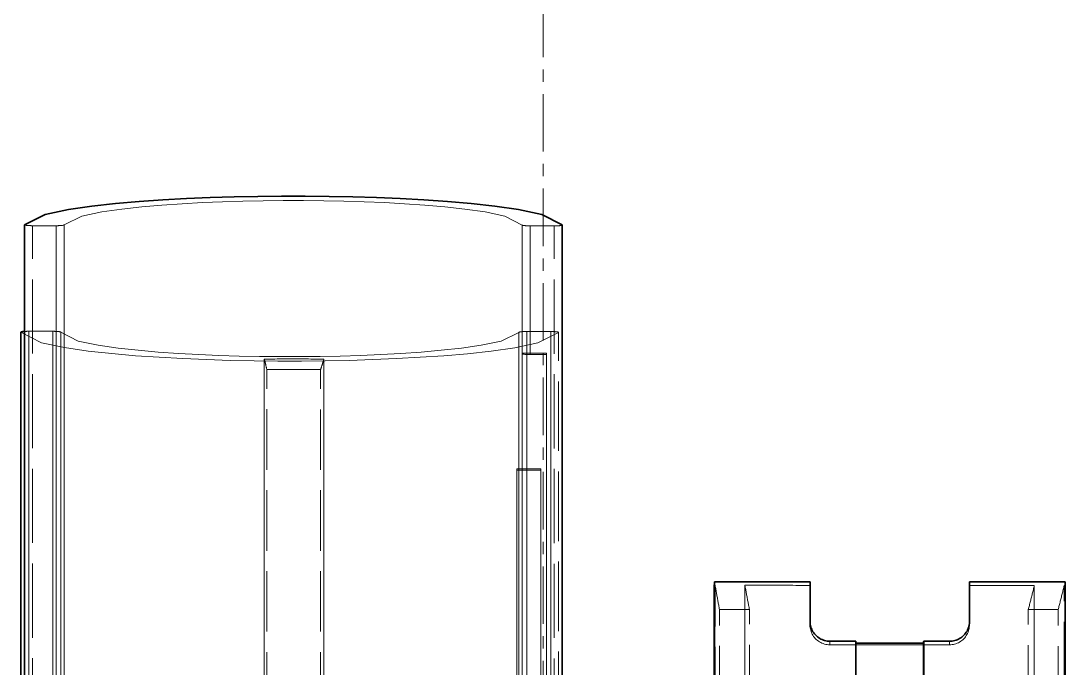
# Model space of a CAD drawing. Header units: millimetres. Extents: x 10 to 410, y 10 to 287.
# Drawn here: x 103.14 to 115.86, y 200.66 to 208.54 of the extents above; entities that cross this region are included whole.
import ezdxf

# ---------------------------------------------------------------- set-up
doc = ezdxf.new("R2010")
doc.units = ezdxf.units.MM
doc.linetypes.add('CENTER', pattern=[1.15, 0.7, -0.15, 0.15, -0.15])
doc.linetypes.add('DASHED', pattern=[0.75, 0.5, -0.25])
for name, color, linetype, lineweight in [('CENTER', 4, 'CENTER', 13), ('HIDDEN', 8, 'DASHED', 18), ('VISIBLE', 7, 'CONTINUOUS', 35)]:
    doc.layers.add(name, color=color, linetype=linetype, lineweight=lineweight)

msp = doc.modelspace()

# ---------------------------------------------------------------- linework, layer by layer
at = {"layer": 'CENTER'}
msp.add_line((109.5, 169), (109.5, 273), dxfattribs=at)
at = {"layer": 'HIDDEN'}
for points in [[(103.673, 206.059), (103.887, 206.166), (104.128, 206.216), (104.372, 206.251), (104.617, 206.278), (104.862, 206.299), (105.108, 206.316), (105.354, 206.33), (105.6, 206.34), (105.846, 206.347), (106.092, 206.352), (106.338, 206.355), (106.584, 206.355), (106.831, 206.352), (107.077, 206.347), (107.323, 206.34), (107.569, 206.33), (107.815, 206.316), (108.06, 206.299), (108.306, 206.278), (108.55, 206.251), (108.794, 206.216), (109.035, 206.165), (109.248, 206.056)], [(103.187, 206.059), (103.191, 206.056), (103.195, 206.055), (103.199, 206.054), (103.203, 206.053), (103.207, 206.053), (103.212, 206.052), (103.216, 206.051), (103.22, 206.051), (103.224, 206.051), (103.229, 206.05), (103.233, 206.05), (103.237, 206.05), (103.241, 206.049), (103.246, 206.049), (103.25, 206.049), (103.254, 206.049), (103.258, 206.049), (103.263, 206.049), (103.267, 206.049), (103.271, 206.048), (103.275, 206.048), (103.28, 206.048), (103.284, 206.048)], [(103.575, 206.048), (103.58, 206.048), (103.584, 206.048), (103.588, 206.048), (103.592, 206.048), (103.597, 206.048), (103.601, 206.049), (103.605, 206.049), (103.61, 206.049), (103.614, 206.049), (103.618, 206.049), (103.622, 206.05), (103.627, 206.05), (103.631, 206.05), (103.635, 206.05), (103.64, 206.051), (103.644, 206.051), (103.648, 206.052), (103.652, 206.052), (103.657, 206.053), (103.661, 206.054), (103.665, 206.055), (103.669, 206.056), (103.673, 206.059)], [(103.673, 200.177), (103.673, 200.433), (103.673, 200.689), (103.673, 200.944), (103.673, 201.2), (103.673, 201.456), (103.673, 201.711), (103.673, 201.967), (103.673, 202.223), (103.673, 202.479), (103.673, 202.734), (103.673, 202.99), (103.673, 203.246), (103.673, 203.501), (103.673, 203.757), (103.673, 204.013), (103.673, 204.269), (103.673, 204.524), (103.673, 204.78), (103.673, 205.036), (103.673, 205.291), (103.673, 205.547), (103.673, 205.803), (103.673, 206.059)], [(109.345, 206.046), (109.341, 206.046), (109.336, 206.046), (109.332, 206.046), (109.328, 206.046), (109.324, 206.046), (109.319, 206.046), (109.315, 206.046), (109.311, 206.047), (109.307, 206.047), (109.302, 206.047), (109.298, 206.047), (109.294, 206.048), (109.289, 206.048), (109.285, 206.048), (109.281, 206.049), (109.277, 206.049), (109.272, 206.05), (109.268, 206.05), (109.264, 206.051), (109.26, 206.052), (109.256, 206.052), (109.252, 206.054), (109.248, 206.056)], [(109.248, 204.489), (109.248, 204.557), (109.248, 204.626), (109.248, 204.694), (109.248, 204.762), (109.248, 204.83), (109.248, 204.898), (109.248, 204.966), (109.248, 205.034), (109.248, 205.102), (109.248, 205.171), (109.248, 205.239), (109.248, 205.307), (109.248, 205.375), (109.248, 205.443), (109.248, 205.511), (109.248, 205.579), (109.248, 205.647), (109.248, 205.716), (109.248, 205.784), (109.248, 205.852), (109.248, 205.92), (109.248, 205.988), (109.248, 206.056)], [(109.733, 206.056), (109.73, 206.054), (109.726, 206.052), (109.722, 206.051), (109.718, 206.051), (109.713, 206.05), (109.709, 206.049), (109.705, 206.049), (109.701, 206.048), (109.696, 206.048), (109.692, 206.048), (109.688, 206.047), (109.683, 206.047), (109.679, 206.047), (109.675, 206.047), (109.671, 206.046), (109.666, 206.046), (109.662, 206.046), (109.658, 206.046), (109.653, 206.046), (109.649, 206.046), (109.645, 206.046), (109.64, 206.046), (109.636, 206.046)], [(103.284, 206.048), (103.297, 206.048), (103.309, 206.048), (103.322, 206.048), (103.335, 206.048), (103.347, 206.048), (103.36, 206.048), (103.373, 206.048), (103.385, 206.048), (103.398, 206.048), (103.411, 206.048), (103.423, 206.048), (103.436, 206.048), (103.449, 206.048), (103.461, 206.048), (103.474, 206.048), (103.487, 206.048), (103.499, 206.048), (103.512, 206.048), (103.525, 206.048), (103.537, 206.048), (103.55, 206.048), (103.563, 206.048), (103.575, 206.048)], [(103.284, 179.53), (103.284, 180.683), (103.284, 181.836), (103.284, 182.989), (103.284, 184.142), (103.284, 185.295), (103.284, 186.448), (103.284, 187.601), (103.284, 188.754), (103.284, 189.907), (103.284, 191.06), (103.284, 192.213), (103.284, 193.365), (103.284, 194.518), (103.284, 195.671), (103.284, 196.824), (103.284, 197.977), (103.284, 199.13), (103.284, 200.283), (103.284, 201.436), (103.284, 202.589), (103.284, 203.742), (103.284, 204.895), (103.284, 206.048)], [(103.575, 200.229), (103.575, 200.482), (103.575, 200.735), (103.575, 200.988), (103.575, 201.241), (103.575, 201.494), (103.575, 201.747), (103.575, 202), (103.575, 202.253), (103.575, 202.506), (103.575, 202.759), (103.575, 203.012), (103.575, 203.265), (103.575, 203.518), (103.575, 203.771), (103.575, 204.024), (103.575, 204.277), (103.575, 204.53), (103.575, 204.783), (103.575, 205.036), (103.575, 205.289), (103.575, 205.542), (103.575, 205.795), (103.575, 206.048)], [(109.345, 206.046), (109.358, 206.046), (109.37, 206.046), (109.383, 206.046), (109.396, 206.046), (109.408, 206.046), (109.421, 206.046), (109.434, 206.046), (109.446, 206.046), (109.459, 206.046), (109.472, 206.046), (109.484, 206.046), (109.497, 206.046), (109.51, 206.046), (109.522, 206.046), (109.535, 206.046), (109.547, 206.046), (109.56, 206.046), (109.573, 206.046), (109.585, 206.046), (109.598, 206.046), (109.611, 206.046), (109.623, 206.046), (109.636, 206.046)], [(109.345, 204.479), (109.345, 204.547), (109.345, 204.615), (109.345, 204.683), (109.345, 204.751), (109.345, 204.82), (109.345, 204.888), (109.345, 204.956), (109.345, 205.024), (109.345, 205.092), (109.345, 205.16), (109.345, 205.228), (109.345, 205.296), (109.345, 205.365), (109.345, 205.433), (109.345, 205.501), (109.345, 205.569), (109.345, 205.637), (109.345, 205.705), (109.345, 205.773), (109.345, 205.841), (109.345, 205.91), (109.345, 205.978), (109.345, 206.046)], [(109.636, 179.527), (109.636, 180.68), (109.636, 181.833), (109.636, 182.986), (109.636, 184.139), (109.636, 185.292), (109.636, 186.445), (109.636, 187.598), (109.636, 188.751), (109.636, 189.904), (109.636, 191.057), (109.636, 192.21), (109.636, 193.363), (109.636, 194.516), (109.636, 195.669), (109.636, 196.822), (109.636, 197.975), (109.636, 199.128), (109.636, 200.281), (109.636, 201.434), (109.636, 202.587), (109.636, 203.74), (109.636, 204.893), (109.636, 206.046)], [(109.69, 204.749), (109.439, 204.622), (109.156, 204.563), (108.87, 204.522), (108.582, 204.49), (108.294, 204.465), (108.006, 204.446), (107.717, 204.43), (107.428, 204.418), (107.139, 204.409), (106.85, 204.403), (106.561, 204.4), (106.272, 204.401), (105.983, 204.403), (105.693, 204.409), (105.404, 204.418), (105.116, 204.43), (104.827, 204.446), (104.538, 204.466), (104.25, 204.491), (103.963, 204.522), (103.677, 204.564), (103.394, 204.623), (103.144, 204.752)], [(103.187, 204.761), (103.19, 204.761), (103.192, 204.761), (103.194, 204.762), (103.197, 204.762), (103.199, 204.762), (103.201, 204.762), (103.204, 204.762), (103.206, 204.762), (103.209, 204.762), (103.211, 204.762), (103.213, 204.762), (103.216, 204.763), (103.218, 204.763), (103.22, 204.763), (103.223, 204.763), (103.225, 204.763), (103.227, 204.763), (103.23, 204.763), (103.232, 204.763), (103.235, 204.763), (103.237, 204.763), (103.239, 204.763), (103.242, 204.763)], [(103.242, 204.763), (103.254, 204.763), (103.267, 204.763), (103.28, 204.763), (103.292, 204.763), (103.305, 204.763), (103.318, 204.763), (103.33, 204.763), (103.343, 204.763), (103.356, 204.763), (103.368, 204.763), (103.381, 204.763), (103.394, 204.763), (103.406, 204.763), (103.419, 204.763), (103.432, 204.763), (103.444, 204.763), (103.457, 204.763), (103.47, 204.763), (103.482, 204.763), (103.495, 204.763), (103.508, 204.763), (103.52, 204.763), (103.533, 204.763)], [(103.242, 198.894), (103.242, 199.15), (103.242, 199.405), (103.242, 199.66), (103.242, 199.915), (103.242, 200.17), (103.242, 200.425), (103.242, 200.68), (103.242, 200.936), (103.242, 201.191), (103.242, 201.446), (103.242, 201.701), (103.242, 201.956), (103.242, 202.211), (103.242, 202.467), (103.242, 202.722), (103.242, 202.977), (103.242, 203.232), (103.242, 203.487), (103.242, 203.742), (103.242, 203.997), (103.242, 204.253), (103.242, 204.508), (103.242, 204.763)], [(103.533, 204.763), (103.537, 204.763), (103.541, 204.763), (103.546, 204.763), (103.55, 204.763), (103.554, 204.763), (103.558, 204.762), (103.563, 204.762), (103.567, 204.762), (103.571, 204.762), (103.576, 204.762), (103.58, 204.761), (103.584, 204.761), (103.588, 204.761), (103.593, 204.761), (103.597, 204.76), (103.601, 204.76), (103.605, 204.759), (103.61, 204.759), (103.614, 204.758), (103.618, 204.757), (103.622, 204.756), (103.626, 204.755), (103.629, 204.752)], [(103.533, 200.237), (103.533, 200.433), (103.533, 200.63), (103.533, 200.827), (103.533, 201.024), (103.533, 201.221), (103.533, 201.417), (103.533, 201.614), (103.533, 201.811), (103.533, 202.008), (103.533, 202.205), (103.533, 202.401), (103.533, 202.598), (103.533, 202.795), (103.533, 202.992), (103.533, 203.189), (103.533, 203.385), (103.533, 203.582), (103.533, 203.779), (103.533, 203.976), (103.533, 204.172), (103.533, 204.369), (103.533, 204.566), (103.533, 204.763)], [(109.205, 204.75), (108.99, 204.643), (108.749, 204.593), (108.506, 204.557), (108.261, 204.531), (108.016, 204.509), (107.77, 204.492), (107.524, 204.479), (107.278, 204.469), (107.032, 204.461), (106.786, 204.456), (106.54, 204.454), (106.293, 204.454), (106.047, 204.456), (105.801, 204.461), (105.555, 204.469), (105.309, 204.479), (105.063, 204.492), (104.817, 204.509), (104.572, 204.531), (104.327, 204.558), (104.084, 204.593), (103.843, 204.643), (103.629, 204.752)], [(103.629, 200.206), (103.629, 200.403), (103.629, 200.601), (103.629, 200.799), (103.629, 200.996), (103.629, 201.194), (103.629, 201.392), (103.629, 201.589), (103.629, 201.787), (103.629, 201.985), (103.629, 202.182), (103.629, 202.38), (103.629, 202.578), (103.629, 202.776), (103.629, 202.973), (103.629, 203.171), (103.629, 203.369), (103.629, 203.566), (103.629, 203.764), (103.629, 203.962), (103.629, 204.159), (103.629, 204.357), (103.629, 204.555), (103.629, 204.752)], [(109.302, 204.76), (109.298, 204.76), (109.294, 204.76), (109.29, 204.76), (109.285, 204.76), (109.281, 204.76), (109.277, 204.76), (109.272, 204.76), (109.268, 204.76), (109.264, 204.76), (109.26, 204.759), (109.255, 204.759), (109.251, 204.759), (109.247, 204.759), (109.242, 204.758), (109.238, 204.758), (109.234, 204.757), (109.23, 204.757), (109.225, 204.756), (109.221, 204.756), (109.217, 204.755), (109.213, 204.754), (109.209, 204.753), (109.205, 204.75)], [(109.205, 198.951), (109.205, 199.203), (109.205, 199.455), (109.205, 199.707), (109.205, 199.959), (109.205, 200.212), (109.205, 200.464), (109.205, 200.716), (109.205, 200.968), (109.205, 201.22), (109.205, 201.472), (109.205, 201.724), (109.205, 201.977), (109.205, 202.229), (109.205, 202.481), (109.205, 202.733), (109.205, 202.985), (109.205, 203.237), (109.205, 203.489), (109.205, 203.742), (109.205, 203.994), (109.205, 204.246), (109.205, 204.498), (109.205, 204.75)], [(109.302, 204.76), (109.315, 204.76), (109.328, 204.76), (109.34, 204.76), (109.353, 204.76), (109.366, 204.76), (109.378, 204.76), (109.391, 204.76), (109.404, 204.76), (109.416, 204.76), (109.429, 204.76), (109.442, 204.76), (109.454, 204.76), (109.467, 204.76), (109.48, 204.76), (109.492, 204.76), (109.505, 204.76), (109.518, 204.76), (109.53, 204.76), (109.543, 204.76), (109.556, 204.76), (109.568, 204.76), (109.581, 204.76), (109.594, 204.76)], [(109.302, 203.073), (109.302, 203.146), (109.302, 203.22), (109.302, 203.293), (109.302, 203.366), (109.302, 203.44), (109.302, 203.513), (109.302, 203.587), (109.302, 203.66), (109.302, 203.733), (109.302, 203.807), (109.302, 203.88), (109.302, 203.953), (109.302, 204.027), (109.302, 204.1), (109.302, 204.174), (109.302, 204.247), (109.302, 204.32), (109.302, 204.394), (109.302, 204.467), (109.302, 204.54), (109.302, 204.614), (109.302, 204.687), (109.302, 204.76)], [(109.69, 204.75), (109.687, 204.752), (109.683, 204.754), (109.679, 204.755), (109.675, 204.755), (109.671, 204.756), (109.666, 204.757), (109.662, 204.757), (109.658, 204.758), (109.654, 204.758), (109.649, 204.758), (109.645, 204.759), (109.641, 204.759), (109.637, 204.759), (109.632, 204.759), (109.628, 204.76), (109.624, 204.76), (109.619, 204.76), (109.615, 204.76), (109.611, 204.76), (109.607, 204.76), (109.602, 204.76), (109.598, 204.76), (109.594, 204.76)], [(109.594, 200.13), (109.594, 200.332), (109.594, 200.533), (109.594, 200.734), (109.594, 200.935), (109.594, 201.137), (109.594, 201.338), (109.594, 201.539), (109.594, 201.741), (109.594, 201.942), (109.594, 202.143), (109.594, 202.345), (109.594, 202.546), (109.594, 202.747), (109.594, 202.949), (109.594, 203.15), (109.594, 203.351), (109.594, 203.553), (109.594, 203.754), (109.594, 203.955), (109.594, 204.156), (109.594, 204.358), (109.594, 204.559), (109.594, 204.76)], [(109.69, 204.749), (109.69, 204.749), (109.69, 204.749), (109.69, 204.749), (109.69, 204.749), (109.69, 204.749), (109.69, 204.749), (109.69, 204.749), (109.69, 204.749), (109.69, 204.749), (109.69, 204.749), (109.69, 204.749), (109.69, 204.749), (109.69, 204.75), (109.69, 204.75), (109.69, 204.75), (109.69, 204.75), (109.69, 204.75), (109.69, 204.75), (109.69, 204.75), (109.69, 204.75), (109.69, 204.75), (109.69, 204.75), (109.69, 204.75)], [(109.69, 179.529), (109.69, 180.625), (109.69, 181.722), (109.69, 182.819), (109.69, 183.915), (109.69, 185.012), (109.69, 186.108), (109.69, 187.205), (109.69, 188.301), (109.69, 189.398), (109.69, 190.494), (109.69, 191.591), (109.69, 192.688), (109.69, 193.784), (109.69, 194.881), (109.69, 195.977), (109.69, 197.074), (109.69, 198.17), (109.69, 199.267), (109.69, 200.363), (109.69, 201.46), (109.69, 202.557), (109.69, 203.653), (109.69, 204.75)], [(109.69, 179.529), (109.69, 180.625), (109.69, 181.722), (109.69, 182.819), (109.69, 183.915), (109.69, 185.012), (109.69, 186.108), (109.69, 187.205), (109.69, 188.301), (109.69, 189.398), (109.69, 190.494), (109.69, 191.591), (109.69, 192.687), (109.69, 193.784), (109.69, 194.88), (109.69, 195.977), (109.69, 197.074), (109.69, 198.17), (109.69, 199.267), (109.69, 200.363), (109.69, 201.46), (109.69, 202.556), (109.69, 203.653), (109.69, 204.749)], [(106.107, 204.424), (106.139, 204.424), (106.171, 204.425), (106.202, 204.425), (106.234, 204.425), (106.265, 204.426), (106.297, 204.426), (106.328, 204.426), (106.36, 204.426), (106.391, 204.426), (106.423, 204.426), (106.454, 204.426), (106.486, 204.426), (106.517, 204.426), (106.549, 204.426), (106.581, 204.426), (106.612, 204.426), (106.644, 204.426), (106.675, 204.425), (106.707, 204.425), (106.738, 204.425), (106.77, 204.424), (106.801, 204.424), (106.833, 204.424)], [(106.107, 193.469), (106.107, 193.945), (106.107, 194.421), (106.107, 194.898), (106.107, 195.374), (106.107, 195.85), (106.107, 196.327), (106.107, 196.803), (106.107, 197.279), (106.107, 197.756), (106.107, 198.232), (106.107, 198.708), (106.107, 199.185), (106.107, 199.661), (106.107, 200.137), (106.107, 200.613), (106.107, 201.09), (106.107, 201.566), (106.107, 202.042), (106.107, 202.519), (106.107, 202.995), (106.107, 203.471), (106.107, 203.948), (106.107, 204.424)], [(106.139, 204.298), (106.137, 204.303), (106.136, 204.309), (106.134, 204.314), (106.133, 204.32), (106.132, 204.325), (106.13, 204.331), (106.129, 204.336), (106.128, 204.342), (106.126, 204.347), (106.125, 204.353), (106.124, 204.358), (106.122, 204.364), (106.121, 204.369), (106.12, 204.375), (106.118, 204.38), (106.117, 204.386), (106.116, 204.391), (106.114, 204.397), (106.113, 204.402), (106.111, 204.407), (106.11, 204.413), (106.109, 204.418), (106.107, 204.424)], [(106.833, 204.424), (106.831, 204.418), (106.829, 204.413), (106.828, 204.407), (106.826, 204.402), (106.824, 204.396), (106.823, 204.391), (106.821, 204.385), (106.819, 204.38), (106.817, 204.374), (106.816, 204.369), (106.814, 204.363), (106.812, 204.358), (106.811, 204.352), (106.809, 204.347), (106.807, 204.342), (106.805, 204.336), (106.804, 204.331), (106.802, 204.325), (106.8, 204.32), (106.799, 204.314), (106.797, 204.309), (106.795, 204.303), (106.793, 204.298)], [(106.833, 193.469), (106.833, 193.945), (106.833, 194.421), (106.833, 194.897), (106.833, 195.374), (106.833, 195.85), (106.833, 196.326), (106.833, 196.803), (106.833, 197.279), (106.833, 197.755), (106.833, 198.232), (106.833, 198.708), (106.833, 199.184), (106.833, 199.661), (106.833, 200.137), (106.833, 200.613), (106.833, 201.089), (106.833, 201.566), (106.833, 202.042), (106.833, 202.518), (106.833, 202.995), (106.833, 203.471), (106.833, 203.947), (106.833, 204.424)], [(109.245, 200.178), (109.245, 200.365), (109.245, 200.553), (109.245, 200.741), (109.245, 200.929), (109.245, 201.117), (109.245, 201.305), (109.245, 201.492), (109.245, 201.68), (109.245, 201.868), (109.245, 202.056), (109.245, 202.244), (109.245, 202.432), (109.245, 202.619), (109.245, 202.807), (109.245, 202.995), (109.245, 203.183), (109.245, 203.371), (109.245, 203.559), (109.245, 203.746), (109.245, 203.934), (109.245, 204.122), (109.245, 204.31), (109.245, 204.498)], [(109.245, 204.498), (109.245, 204.497), (109.245, 204.497), (109.245, 204.497), (109.246, 204.496), (109.246, 204.496), (109.246, 204.496), (109.246, 204.495), (109.246, 204.495), (109.246, 204.494), (109.247, 204.494), (109.247, 204.494), (109.247, 204.493), (109.247, 204.493), (109.247, 204.493), (109.247, 204.492), (109.247, 204.492), (109.248, 204.492), (109.248, 204.491), (109.248, 204.491), (109.248, 204.49), (109.248, 204.49), (109.248, 204.49), (109.248, 204.489)], [(109.245, 204.498), (109.258, 204.498), (109.271, 204.498), (109.284, 204.498), (109.296, 204.498), (109.309, 204.498), (109.322, 204.498), (109.335, 204.498), (109.348, 204.498), (109.361, 204.498), (109.374, 204.498), (109.387, 204.498), (109.4, 204.498), (109.412, 204.498), (109.425, 204.498), (109.438, 204.498), (109.451, 204.498), (109.464, 204.498), (109.477, 204.498), (109.49, 204.498), (109.503, 204.498), (109.515, 204.498), (109.528, 204.498), (109.541, 204.498)], [(109.345, 204.479), (109.341, 204.479), (109.336, 204.479), (109.332, 204.479), (109.328, 204.479), (109.324, 204.479), (109.319, 204.479), (109.315, 204.479), (109.311, 204.48), (109.307, 204.48), (109.302, 204.48), (109.298, 204.48), (109.294, 204.481), (109.289, 204.481), (109.285, 204.481), (109.281, 204.482), (109.277, 204.482), (109.272, 204.483), (109.268, 204.483), (109.264, 204.484), (109.26, 204.485), (109.256, 204.485), (109.252, 204.487), (109.248, 204.489)], [(109.345, 204.479), (109.353, 204.479), (109.362, 204.479), (109.37, 204.479), (109.379, 204.479), (109.387, 204.479), (109.396, 204.479), (109.404, 204.479), (109.413, 204.479), (109.421, 204.479), (109.43, 204.479), (109.438, 204.479), (109.447, 204.479), (109.456, 204.479), (109.464, 204.479), (109.473, 204.479), (109.481, 204.479), (109.49, 204.479), (109.498, 204.479), (109.507, 204.479), (109.515, 204.479), (109.524, 204.479), (109.532, 204.479), (109.541, 204.479)], [(109.541, 200.206), (109.541, 200.392), (109.541, 200.579), (109.541, 200.765), (109.541, 200.952), (109.541, 201.139), (109.541, 201.325), (109.541, 201.512), (109.541, 201.698), (109.541, 201.885), (109.541, 202.072), (109.541, 202.258), (109.541, 202.445), (109.541, 202.631), (109.541, 202.818), (109.541, 203.005), (109.541, 203.191), (109.541, 203.378), (109.541, 203.564), (109.541, 203.751), (109.541, 203.938), (109.541, 204.124), (109.541, 204.311), (109.541, 204.498)], [(109.541, 204.498), (109.541, 204.497), (109.541, 204.496), (109.541, 204.495), (109.541, 204.494), (109.541, 204.493), (109.541, 204.493), (109.541, 204.492), (109.541, 204.491), (109.541, 204.49), (109.541, 204.489), (109.541, 204.489), (109.541, 204.488), (109.541, 204.487), (109.541, 204.486), (109.541, 204.485), (109.541, 204.485), (109.541, 204.484), (109.541, 204.483), (109.541, 204.482), (109.541, 204.481), (109.541, 204.48), (109.541, 204.48), (109.541, 204.479)], [(109.541, 200.206), (109.541, 200.392), (109.541, 200.578), (109.541, 200.763), (109.541, 200.949), (109.541, 201.135), (109.541, 201.321), (109.541, 201.506), (109.541, 201.692), (109.541, 201.878), (109.541, 202.064), (109.541, 202.25), (109.541, 202.435), (109.541, 202.621), (109.541, 202.807), (109.541, 202.993), (109.541, 203.178), (109.541, 203.364), (109.541, 203.55), (109.541, 203.736), (109.541, 203.921), (109.541, 204.107), (109.541, 204.293), (109.541, 204.479)], [(106.139, 181.637), (106.139, 182.622), (106.139, 183.607), (106.139, 184.592), (106.139, 185.578), (106.139, 186.563), (106.139, 187.548), (106.139, 188.534), (106.139, 189.519), (106.139, 190.504), (106.139, 191.489), (106.139, 192.475), (106.139, 193.46), (106.139, 194.445), (106.139, 195.43), (106.139, 196.416), (106.139, 197.401), (106.139, 198.386), (106.139, 199.372), (106.139, 200.357), (106.139, 201.342), (106.139, 202.327), (106.139, 203.313), (106.139, 204.298)], [(106.793, 204.298), (106.765, 204.298), (106.737, 204.298), (106.708, 204.298), (106.68, 204.298), (106.651, 204.298), (106.623, 204.298), (106.594, 204.298), (106.566, 204.298), (106.537, 204.298), (106.509, 204.298), (106.48, 204.298), (106.452, 204.298), (106.423, 204.298), (106.395, 204.298), (106.366, 204.298), (106.338, 204.298), (106.309, 204.298), (106.281, 204.298), (106.252, 204.298), (106.224, 204.298), (106.195, 204.298), (106.167, 204.298), (106.139, 204.298)], [(106.793, 181.636), (106.793, 182.622), (106.793, 183.607), (106.793, 184.592), (106.793, 185.577), (106.793, 186.563), (106.793, 187.548), (106.793, 188.533), (106.793, 189.519), (106.793, 190.504), (106.793, 191.489), (106.793, 192.474), (106.793, 193.46), (106.793, 194.445), (106.793, 195.43), (106.793, 196.415), (106.793, 197.401), (106.793, 198.386), (106.793, 199.371), (106.793, 200.357), (106.793, 201.342), (106.793, 202.327), (106.793, 203.312), (106.793, 204.298)], [(109.183, 179.944), (109.183, 180.95), (109.183, 181.957), (109.183, 182.963), (109.183, 183.969), (109.183, 184.975), (109.183, 185.982), (109.183, 186.988), (109.183, 187.994), (109.183, 189), (109.183, 190.007), (109.183, 191.013), (109.183, 192.019), (109.183, 193.025), (109.183, 194.032), (109.183, 195.038), (109.183, 196.044), (109.183, 197.05), (109.183, 198.057), (109.183, 199.063), (109.183, 200.069), (109.183, 201.075), (109.183, 202.081), (109.183, 203.088)], [(109.183, 203.088), (109.183, 203.087), (109.183, 203.086), (109.183, 203.086), (109.183, 203.085), (109.183, 203.085), (109.183, 203.084), (109.183, 203.083), (109.183, 203.083), (109.183, 203.082), (109.183, 203.081), (109.183, 203.081), (109.183, 203.08), (109.183, 203.079), (109.183, 203.079), (109.183, 203.078), (109.183, 203.077), (109.183, 203.077), (109.183, 203.076), (109.183, 203.076), (109.183, 203.075), (109.183, 203.074), (109.183, 203.074), (109.183, 203.073)], [(109.183, 203.088), (109.196, 203.088), (109.209, 203.088), (109.221, 203.088), (109.234, 203.088), (109.247, 203.088), (109.259, 203.088), (109.272, 203.088), (109.285, 203.088), (109.297, 203.088), (109.31, 203.088), (109.323, 203.088), (109.335, 203.088), (109.348, 203.088), (109.361, 203.088), (109.373, 203.088), (109.386, 203.088), (109.398, 203.088), (109.411, 203.088), (109.424, 203.088), (109.436, 203.088), (109.449, 203.088), (109.462, 203.088), (109.474, 203.088)], [(109.183, 198.944), (109.183, 199.123), (109.183, 199.303), (109.183, 199.482), (109.183, 199.662), (109.183, 199.841), (109.183, 200.021), (109.183, 200.2), (109.183, 200.38), (109.183, 200.56), (109.183, 200.739), (109.183, 200.919), (109.183, 201.098), (109.183, 201.278), (109.183, 201.457), (109.183, 201.637), (109.183, 201.816), (109.183, 201.996), (109.183, 202.175), (109.183, 202.355), (109.183, 202.534), (109.183, 202.714), (109.183, 202.893), (109.183, 203.073)], [(109.183, 203.073), (109.188, 203.073), (109.193, 203.073), (109.198, 203.073), (109.204, 203.073), (109.209, 203.073), (109.214, 203.073), (109.219, 203.073), (109.224, 203.073), (109.23, 203.073), (109.235, 203.073), (109.24, 203.073), (109.245, 203.073), (109.25, 203.073), (109.256, 203.073), (109.261, 203.073), (109.266, 203.073), (109.271, 203.073), (109.276, 203.073), (109.282, 203.073), (109.287, 203.073), (109.292, 203.073), (109.297, 203.073), (109.302, 203.073)], [(109.302, 203.073), (109.31, 203.073), (109.317, 203.073), (109.325, 203.073), (109.332, 203.073), (109.34, 203.073), (109.347, 203.073), (109.355, 203.073), (109.362, 203.073), (109.37, 203.073), (109.377, 203.073), (109.384, 203.073), (109.392, 203.073), (109.399, 203.073), (109.407, 203.073), (109.414, 203.073), (109.422, 203.073), (109.429, 203.073), (109.437, 203.073), (109.444, 203.073), (109.452, 203.073), (109.459, 203.073), (109.466, 203.073), (109.474, 203.073)], [(109.302, 199.004), (109.302, 199.181), (109.302, 199.358), (109.302, 199.535), (109.302, 199.711), (109.302, 199.888), (109.302, 200.065), (109.302, 200.242), (109.302, 200.419), (109.302, 200.596), (109.302, 200.773), (109.302, 200.95), (109.302, 201.127), (109.302, 201.304), (109.302, 201.481), (109.302, 201.658), (109.302, 201.835), (109.302, 202.011), (109.302, 202.188), (109.302, 202.365), (109.302, 202.542), (109.302, 202.719), (109.302, 202.896), (109.302, 203.073)], [(109.474, 200.241), (109.474, 200.365), (109.474, 200.489), (109.474, 200.612), (109.474, 200.736), (109.474, 200.86), (109.474, 200.984), (109.474, 201.107), (109.474, 201.231), (109.474, 201.355), (109.474, 201.479), (109.474, 201.602), (109.474, 201.726), (109.474, 201.85), (109.474, 201.974), (109.474, 202.098), (109.474, 202.221), (109.474, 202.345), (109.474, 202.469), (109.474, 202.593), (109.474, 202.716), (109.474, 202.84), (109.474, 202.964), (109.474, 203.088)], [(109.474, 203.088), (109.474, 203.087), (109.474, 203.086), (109.474, 203.086), (109.474, 203.085), (109.474, 203.084), (109.474, 203.084), (109.474, 203.083), (109.474, 203.082), (109.474, 203.082), (109.474, 203.081), (109.474, 203.081), (109.474, 203.08), (109.474, 203.079), (109.474, 203.079), (109.474, 203.078), (109.474, 203.077), (109.474, 203.077), (109.474, 203.076), (109.474, 203.075), (109.474, 203.075), (109.474, 203.074), (109.474, 203.074), (109.474, 203.073)], [(109.474, 198.989), (109.474, 199.166), (109.474, 199.344), (109.474, 199.521), (109.474, 199.699), (109.474, 199.876), (109.474, 200.054), (109.474, 200.232), (109.474, 200.409), (109.474, 200.587), (109.474, 200.764), (109.474, 200.942), (109.474, 201.12), (109.474, 201.297), (109.474, 201.475), (109.474, 201.652), (109.474, 201.83), (109.474, 202.007), (109.474, 202.185), (109.474, 202.363), (109.474, 202.54), (109.474, 202.718), (109.474, 202.895), (109.474, 203.073)], [(111.585, 201.671), (111.586, 201.671), (111.586, 201.671), (111.586, 201.671), (111.587, 201.671), (111.587, 201.671), (111.588, 201.671), (111.588, 201.671), (111.589, 201.671), (111.589, 201.671), (111.589, 201.671), (111.59, 201.671), (111.59, 201.671), (111.591, 201.671), (111.591, 201.671), (111.591, 201.671), (111.592, 201.671), (111.592, 201.671), (111.593, 201.671), (111.593, 201.671), (111.593, 201.671), (111.594, 201.671), (111.594, 201.671), (111.595, 201.671)], [(111.648, 201.376), (111.646, 201.389), (111.644, 201.402), (111.641, 201.415), (111.639, 201.428), (111.637, 201.44), (111.634, 201.453), (111.632, 201.466), (111.63, 201.479), (111.627, 201.492), (111.625, 201.504), (111.623, 201.517), (111.62, 201.53), (111.618, 201.543), (111.616, 201.556), (111.613, 201.568), (111.611, 201.581), (111.609, 201.594), (111.606, 201.607), (111.604, 201.62), (111.602, 201.632), (111.599, 201.645), (111.597, 201.658), (111.595, 201.671)], [(111.595, 201.671), (111.595, 200.728), (111.595, 199.784), (111.595, 198.841), (111.595, 197.897), (111.595, 196.954), (111.595, 196.011), (111.595, 195.067), (111.595, 194.124), (111.595, 193.181), (111.595, 192.237), (111.595, 191.294), (111.595, 190.351), (111.595, 189.407), (111.595, 188.464), (111.595, 187.521), (111.595, 186.577), (111.595, 185.634), (111.595, 184.691), (111.595, 183.747), (111.595, 182.804), (111.595, 181.861), (111.595, 180.917), (111.595, 179.974)], [(111.958, 201.671), (111.961, 201.658), (111.963, 201.645), (111.965, 201.632), (111.968, 201.62), (111.97, 201.607), (111.972, 201.594), (111.975, 201.581), (111.977, 201.568), (111.979, 201.555), (111.982, 201.543), (111.984, 201.53), (111.986, 201.517), (111.989, 201.504), (111.991, 201.491), (111.993, 201.479), (111.996, 201.466), (111.998, 201.453), (112, 201.44), (112.003, 201.427), (112.005, 201.415), (112.008, 201.402), (112.01, 201.389), (112.012, 201.376)], [(111.958, 201.671), (111.993, 201.671), (112.027, 201.671), (112.062, 201.671), (112.096, 201.671), (112.13, 201.671), (112.165, 201.671), (112.199, 201.671), (112.234, 201.671), (112.268, 201.671), (112.302, 201.671), (112.337, 201.671), (112.371, 201.671), (112.406, 201.671), (112.44, 201.671), (112.474, 201.671), (112.509, 201.671), (112.543, 201.671), (112.578, 201.67), (112.612, 201.67), (112.646, 201.67), (112.681, 201.67), (112.715, 201.67), (112.75, 201.67)], [(111.958, 196.64), (111.958, 196.858), (111.958, 197.077), (111.958, 197.296), (111.958, 197.515), (111.958, 197.733), (111.958, 197.952), (111.958, 198.171), (111.958, 198.39), (111.958, 198.608), (111.958, 198.827), (111.958, 199.046), (111.958, 199.265), (111.958, 199.483), (111.958, 199.702), (111.958, 199.921), (111.958, 200.14), (111.958, 200.358), (111.958, 200.577), (111.958, 200.796), (111.958, 201.014), (111.958, 201.233), (111.958, 201.452), (111.958, 201.671)], [(112.751, 201.713), (112.751, 201.711), (112.751, 201.71), (112.751, 201.708), (112.751, 201.706), (112.751, 201.704), (112.751, 201.702), (112.751, 201.7), (112.751, 201.698), (112.75, 201.697), (112.75, 201.695), (112.75, 201.693), (112.75, 201.691), (112.75, 201.689), (112.75, 201.687), (112.75, 201.685), (112.75, 201.683), (112.75, 201.682), (112.75, 201.68), (112.75, 201.678), (112.75, 201.676), (112.75, 201.674), (112.75, 201.672), (112.75, 201.67)], [(112.75, 201.67), (112.75, 201.649), (112.75, 201.628), (112.75, 201.608), (112.75, 201.587), (112.75, 201.566), (112.75, 201.545), (112.75, 201.524), (112.75, 201.503), (112.75, 201.482), (112.75, 201.461), (112.75, 201.44), (112.75, 201.419), (112.75, 201.398), (112.75, 201.377), (112.75, 201.356), (112.75, 201.335), (112.75, 201.314), (112.75, 201.293), (112.75, 201.272), (112.75, 201.251), (112.75, 201.23), (112.75, 201.209), (112.75, 201.188)], [(114.69, 201.67), (114.724, 201.67), (114.759, 201.67), (114.793, 201.67), (114.828, 201.67), (114.862, 201.67), (114.896, 201.67), (114.931, 201.67), (114.965, 201.67), (115, 201.67), (115.034, 201.67), (115.068, 201.669), (115.103, 201.669), (115.137, 201.669), (115.172, 201.669), (115.206, 201.669), (115.24, 201.669), (115.275, 201.669), (115.309, 201.669), (115.344, 201.669), (115.378, 201.669), (115.412, 201.669), (115.447, 201.669), (115.481, 201.669)], [(115.408, 201.375), (115.411, 201.388), (115.414, 201.4), (115.418, 201.413), (115.421, 201.426), (115.424, 201.439), (115.427, 201.452), (115.43, 201.464), (115.433, 201.477), (115.437, 201.49), (115.44, 201.503), (115.443, 201.516), (115.446, 201.528), (115.449, 201.541), (115.453, 201.554), (115.456, 201.567), (115.459, 201.58), (115.462, 201.592), (115.465, 201.605), (115.469, 201.618), (115.472, 201.631), (115.475, 201.644), (115.478, 201.657), (115.481, 201.669)], [(115.481, 201.669), (115.481, 201.451), (115.481, 201.232), (115.481, 201.013), (115.481, 200.794), (115.481, 200.576), (115.481, 200.357), (115.481, 200.138), (115.481, 199.919), (115.481, 199.701), (115.481, 199.482), (115.481, 199.263), (115.481, 199.044), (115.481, 198.826), (115.481, 198.607), (115.481, 198.388), (115.481, 198.169), (115.481, 197.951), (115.481, 197.732), (115.481, 197.513), (115.481, 197.294), (115.481, 197.076), (115.481, 196.857), (115.481, 196.638)], [(115.845, 201.669), (115.842, 201.656), (115.839, 201.644), (115.836, 201.631), (115.832, 201.618), (115.829, 201.605), (115.826, 201.592), (115.823, 201.58), (115.82, 201.567), (115.816, 201.554), (115.813, 201.541), (115.81, 201.528), (115.807, 201.516), (115.804, 201.503), (115.801, 201.49), (115.797, 201.477), (115.794, 201.464), (115.791, 201.451), (115.788, 201.439), (115.785, 201.426), (115.781, 201.413), (115.778, 201.4), (115.775, 201.387), (115.772, 201.375)], [(115.845, 201.669), (115.846, 201.669), (115.846, 201.669), (115.846, 201.669), (115.847, 201.669), (115.847, 201.669), (115.848, 201.669), (115.848, 201.669), (115.848, 201.669), (115.849, 201.669), (115.849, 201.669), (115.85, 201.669), (115.85, 201.669), (115.85, 201.669), (115.851, 201.669), (115.851, 201.669), (115.852, 201.669), (115.852, 201.669), (115.852, 201.669), (115.853, 201.669), (115.853, 201.669), (115.854, 201.669), (115.854, 201.669), (115.854, 201.669)], [(115.845, 179.972), (115.845, 180.915), (115.845, 181.859), (115.845, 182.802), (115.845, 183.746), (115.845, 184.689), (115.845, 185.632), (115.845, 186.576), (115.845, 187.519), (115.845, 188.462), (115.845, 189.406), (115.845, 190.349), (115.845, 191.292), (115.845, 192.236), (115.845, 193.179), (115.845, 194.122), (115.845, 195.066), (115.845, 196.009), (115.845, 196.952), (115.845, 197.896), (115.845, 198.839), (115.845, 199.782), (115.845, 200.726), (115.845, 201.669)], [(115.856, 201.712), (115.856, 201.71), (115.856, 201.708), (115.856, 201.706), (115.856, 201.705), (115.855, 201.703), (115.855, 201.701), (115.855, 201.699), (115.855, 201.697), (115.855, 201.695), (115.855, 201.693), (115.855, 201.692), (115.855, 201.69), (115.855, 201.688), (115.855, 201.686), (115.855, 201.684), (115.855, 201.682), (115.855, 201.68), (115.855, 201.678), (115.855, 201.677), (115.855, 201.675), (115.854, 201.673), (115.854, 201.671), (115.854, 201.669)], [(115.854, 179.972), (115.854, 180.915), (115.854, 181.859), (115.854, 182.802), (115.854, 183.746), (115.854, 184.689), (115.854, 185.632), (115.854, 186.576), (115.854, 187.519), (115.854, 188.462), (115.854, 189.406), (115.854, 190.349), (115.854, 191.292), (115.854, 192.236), (115.854, 193.179), (115.854, 194.122), (115.854, 195.066), (115.854, 196.009), (115.854, 196.952), (115.854, 197.896), (115.854, 198.839), (115.854, 199.782), (115.854, 200.726), (115.854, 201.669)], [(112.012, 201.376), (111.996, 201.376), (111.981, 201.376), (111.965, 201.376), (111.949, 201.376), (111.933, 201.376), (111.917, 201.376), (111.901, 201.376), (111.886, 201.376), (111.87, 201.376), (111.854, 201.376), (111.838, 201.376), (111.822, 201.376), (111.807, 201.376), (111.791, 201.376), (111.775, 201.376), (111.759, 201.376), (111.743, 201.376), (111.727, 201.376), (111.712, 201.376), (111.696, 201.376), (111.68, 201.376), (111.664, 201.376), (111.648, 201.376)], [(111.648, 179.679), (111.648, 180.623), (111.648, 181.566), (111.648, 182.509), (111.648, 183.453), (111.648, 184.396), (111.648, 185.339), (111.648, 186.283), (111.648, 187.226), (111.648, 188.169), (111.648, 189.113), (111.648, 190.056), (111.648, 190.999), (111.648, 191.943), (111.648, 192.886), (111.648, 193.829), (111.648, 194.773), (111.648, 195.716), (111.648, 196.66), (111.648, 197.603), (111.648, 198.546), (111.648, 199.49), (111.648, 200.433), (111.648, 201.376)], [(112.012, 179.974), (112.012, 180.904), (112.012, 181.835), (112.012, 182.765), (112.012, 183.696), (112.012, 184.626), (112.012, 185.557), (112.012, 186.487), (112.012, 187.418), (112.012, 188.349), (112.012, 189.279), (112.012, 190.21), (112.012, 191.14), (112.012, 192.071), (112.012, 193.001), (112.012, 193.932), (112.012, 194.862), (112.012, 195.793), (112.012, 196.723), (112.012, 197.654), (112.012, 198.585), (112.012, 199.515), (112.012, 200.446), (112.012, 201.376)], [(115.408, 179.972), (115.408, 180.903), (115.408, 181.833), (115.408, 182.764), (115.408, 183.694), (115.408, 184.625), (115.408, 185.556), (115.408, 186.486), (115.408, 187.417), (115.408, 188.347), (115.408, 189.278), (115.408, 190.208), (115.408, 191.139), (115.408, 192.069), (115.408, 193), (115.408, 193.93), (115.408, 194.861), (115.408, 195.792), (115.408, 196.722), (115.408, 197.653), (115.408, 198.583), (115.408, 199.514), (115.408, 200.444), (115.408, 201.375)], [(115.772, 201.375), (115.756, 201.375), (115.74, 201.375), (115.724, 201.375), (115.709, 201.375), (115.693, 201.375), (115.677, 201.375), (115.661, 201.375), (115.645, 201.375), (115.629, 201.375), (115.614, 201.375), (115.598, 201.375), (115.582, 201.375), (115.566, 201.375), (115.55, 201.375), (115.535, 201.375), (115.519, 201.375), (115.503, 201.375), (115.487, 201.375), (115.471, 201.375), (115.455, 201.375), (115.44, 201.375), (115.424, 201.375), (115.408, 201.375)], [(115.772, 179.678), (115.772, 180.621), (115.772, 181.564), (115.772, 182.508), (115.772, 183.451), (115.772, 184.394), (115.772, 185.338), (115.772, 186.281), (115.772, 187.224), (115.772, 188.168), (115.772, 189.111), (115.772, 190.054), (115.772, 190.998), (115.772, 191.941), (115.772, 192.884), (115.772, 193.828), (115.772, 194.771), (115.772, 195.715), (115.772, 196.658), (115.772, 197.601), (115.772, 198.545), (115.772, 199.488), (115.772, 200.431), (115.772, 201.375)], [(112.75, 201.188), (112.75, 201.19), (112.75, 201.192), (112.75, 201.194), (112.75, 201.196), (112.75, 201.198), (112.75, 201.199), (112.75, 201.201), (112.75, 201.203), (112.75, 201.205), (112.75, 201.207), (112.75, 201.209), (112.75, 201.211), (112.75, 201.212), (112.75, 201.214), (112.751, 201.216), (112.751, 201.218), (112.751, 201.22), (112.751, 201.222), (112.751, 201.224), (112.751, 201.226), (112.751, 201.227), (112.751, 201.229), (112.751, 201.231)], [(112.75, 201.188), (112.75, 201.172), (112.752, 201.155), (112.755, 201.139), (112.759, 201.123), (112.764, 201.107), (112.77, 201.092), (112.777, 201.077), (112.785, 201.063), (112.794, 201.049), (112.804, 201.036), (112.815, 201.023), (112.827, 201.012), (112.839, 201.001), (112.853, 200.991), (112.866, 200.982), (112.881, 200.974), (112.896, 200.967), (112.911, 200.961), (112.927, 200.956), (112.943, 200.952), (112.959, 200.949), (112.976, 200.948), (112.992, 200.947)], [(114.447, 200.947), (114.464, 200.947), (114.48, 200.949), (114.496, 200.951), (114.511, 200.955), (114.527, 200.96), (114.542, 200.966), (114.557, 200.972), (114.571, 200.98), (114.585, 200.989), (114.598, 200.998), (114.61, 201.009), (114.622, 201.02), (114.633, 201.032), (114.643, 201.044), (114.652, 201.058), (114.66, 201.071), (114.667, 201.086), (114.674, 201.101), (114.679, 201.116), (114.683, 201.132), (114.687, 201.147), (114.689, 201.163), (114.69, 201.18)], [(114.69, 201.18), (114.69, 201.181), (114.69, 201.183), (114.69, 201.185), (114.69, 201.187), (114.69, 201.189), (114.69, 201.191), (114.69, 201.193), (114.69, 201.194), (114.69, 201.196), (114.691, 201.198), (114.691, 201.2), (114.691, 201.202), (114.691, 201.204), (114.691, 201.206), (114.691, 201.208), (114.691, 201.209), (114.691, 201.211), (114.691, 201.213), (114.691, 201.215), (114.691, 201.217), (114.691, 201.219), (114.691, 201.221), (114.691, 201.222)], [(114.69, 201.187), (114.69, 201.189), (114.69, 201.19), (114.69, 201.191), (114.69, 201.192), (114.69, 201.193), (114.69, 201.195), (114.69, 201.196), (114.69, 201.197), (114.69, 201.198), (114.69, 201.199), (114.69, 201.2), (114.691, 201.202), (114.691, 201.203), (114.691, 201.204), (114.691, 201.205), (114.691, 201.206), (114.691, 201.207), (114.691, 201.209), (114.691, 201.21), (114.691, 201.211), (114.691, 201.212), (114.691, 201.213), (114.691, 201.215)], [(114.69, 201.204), (114.69, 201.204), (114.69, 201.203), (114.69, 201.202), (114.69, 201.201), (114.69, 201.201), (114.69, 201.2), (114.69, 201.199), (114.69, 201.198), (114.69, 201.198), (114.69, 201.197), (114.69, 201.196), (114.69, 201.196), (114.69, 201.195), (114.69, 201.194), (114.69, 201.193), (114.69, 201.193), (114.69, 201.192), (114.69, 201.191), (114.69, 201.19), (114.69, 201.19), (114.69, 201.189), (114.69, 201.188), (114.69, 201.187)], [(114.69, 201.18), (114.69, 201.18), (114.69, 201.18), (114.69, 201.181), (114.69, 201.181), (114.69, 201.181), (114.69, 201.182), (114.69, 201.182), (114.69, 201.182), (114.69, 201.183), (114.69, 201.183), (114.69, 201.183), (114.69, 201.184), (114.69, 201.184), (114.69, 201.184), (114.69, 201.185), (114.69, 201.185), (114.69, 201.185), (114.69, 201.186), (114.69, 201.186), (114.69, 201.186), (114.69, 201.187), (114.69, 201.187), (114.69, 201.187)], [(112.992, 200.947), (112.992, 200.949), (112.992, 200.951), (112.992, 200.953), (112.992, 200.955), (112.992, 200.956), (112.993, 200.958), (112.993, 200.96), (112.993, 200.962), (112.993, 200.964), (112.993, 200.966), (112.993, 200.968), (112.993, 200.969), (112.993, 200.971), (112.993, 200.973), (112.993, 200.975), (112.993, 200.977), (112.993, 200.979), (112.993, 200.981), (112.993, 200.982), (112.993, 200.984), (112.993, 200.986), (112.993, 200.988), (112.994, 200.99)], [(113.309, 200.99), (113.309, 200.989), (113.309, 200.988), (113.309, 200.987), (113.309, 200.986), (113.309, 200.985), (113.309, 200.984), (113.309, 200.983), (113.309, 200.982), (113.309, 200.981), (113.309, 200.98), (113.309, 200.979), (113.308, 200.978), (113.308, 200.977), (113.308, 200.976), (113.308, 200.975), (113.308, 200.974), (113.308, 200.973), (113.308, 200.972), (113.308, 200.971), (113.308, 200.97), (113.308, 200.969), (113.308, 200.968), (113.308, 200.967)], [(114.447, 200.947), (114.448, 200.948), (114.448, 200.95), (114.448, 200.952), (114.448, 200.954), (114.448, 200.956), (114.448, 200.958), (114.448, 200.96), (114.448, 200.961), (114.448, 200.963), (114.448, 200.965), (114.448, 200.967), (114.448, 200.969), (114.448, 200.971), (114.448, 200.973), (114.448, 200.974), (114.448, 200.976), (114.449, 200.978), (114.449, 200.98), (114.449, 200.982), (114.449, 200.984), (114.449, 200.986), (114.449, 200.987), (114.449, 200.989)], [(114.447, 200.947), (114.384, 200.947), (114.321, 200.947), (114.258, 200.947), (114.194, 200.947), (114.131, 200.947), (114.068, 200.947), (114.005, 200.947), (113.941, 200.947), (113.878, 200.947), (113.815, 200.947), (113.751, 200.947), (113.688, 200.947), (113.625, 200.947), (113.562, 200.947), (113.498, 200.947), (113.435, 200.947), (113.372, 200.947), (113.309, 200.947), (113.245, 200.947), (113.182, 200.947), (113.119, 200.947), (113.055, 200.947), (112.992, 200.947)], [(113.308, 180.716), (113.308, 181.597), (113.308, 182.477), (113.308, 183.358), (113.308, 184.238), (113.308, 185.119), (113.308, 185.999), (113.308, 186.88), (113.308, 187.76), (113.308, 188.641), (113.308, 189.521), (113.308, 190.402), (113.308, 191.282), (113.308, 192.162), (113.308, 193.043), (113.308, 193.923), (113.308, 194.804), (113.308, 195.684), (113.308, 196.565), (113.308, 197.445), (113.308, 198.326), (113.308, 199.206), (113.308, 200.087), (113.308, 200.967)], [(113.309, 200.967), (113.309, 200.967), (113.309, 200.967), (113.309, 200.967), (113.309, 200.967), (113.309, 200.967), (113.309, 200.967), (113.309, 200.967), (113.309, 200.967), (113.309, 200.967), (113.309, 200.967), (113.309, 200.967), (113.308, 200.967), (113.308, 200.967), (113.308, 200.967), (113.308, 200.967), (113.308, 200.967), (113.308, 200.967), (113.308, 200.967), (113.308, 200.967), (113.308, 200.967), (113.308, 200.967), (113.308, 200.967), (113.308, 200.967)]]:
    msp.add_lwpolyline(points, dxfattribs=at)
at = {"layer": 'VISIBLE'}
for points in [[(103.187, 206.059), (103.439, 206.186), (103.722, 206.245), (104.008, 206.287), (104.295, 206.318), (104.584, 206.343), (104.872, 206.363), (105.161, 206.379), (105.45, 206.391), (105.739, 206.4), (106.028, 206.405), (106.317, 206.408), (106.606, 206.408), (106.895, 206.405), (107.184, 206.4), (107.473, 206.391), (107.762, 206.379), (108.051, 206.363), (108.339, 206.343), (108.627, 206.318), (108.915, 206.286), (109.201, 206.245), (109.484, 206.186), (109.733, 206.057)], [(103.187, 206.059), (103.187, 206.059), (103.187, 206.059), (103.187, 206.059), (103.187, 206.059), (103.187, 206.059), (103.187, 206.059), (103.187, 206.059), (103.187, 206.059), (103.187, 206.059), (103.187, 206.059), (103.187, 206.059), (103.187, 206.059), (103.187, 206.059), (103.187, 206.059), (103.187, 206.059), (103.187, 206.059), (103.187, 206.059), (103.187, 206.059), (103.187, 206.059), (103.187, 206.059), (103.187, 206.059), (103.187, 206.059), (103.187, 206.059)], [(103.187, 206.059), (103.187, 206.059), (103.187, 206.059), (103.187, 206.059), (103.187, 206.059), (103.187, 206.059), (103.187, 206.059), (103.187, 206.059), (103.187, 206.059), (103.187, 206.059), (103.187, 206.059), (103.187, 206.059), (103.187, 206.059), (103.187, 206.059), (103.187, 206.059), (103.187, 206.059), (103.187, 206.059), (103.187, 206.059), (103.187, 206.059), (103.187, 206.059), (103.187, 206.059), (103.187, 206.059), (103.187, 206.059), (103.187, 206.059)], [(103.187, 179.541), (103.187, 180.694), (103.187, 181.847), (103.187, 183), (103.187, 184.153), (103.187, 185.306), (103.187, 186.459), (103.187, 187.612), (103.187, 188.765), (103.187, 189.918), (103.187, 191.071), (103.187, 192.224), (103.187, 193.377), (103.187, 194.53), (103.187, 195.683), (103.187, 196.836), (103.187, 197.989), (103.187, 199.141), (103.187, 200.294), (103.187, 201.447), (103.187, 202.6), (103.187, 203.753), (103.187, 204.906), (103.187, 206.059)], [(103.187, 179.54), (103.187, 180.693), (103.187, 181.846), (103.187, 182.999), (103.187, 184.152), (103.187, 185.305), (103.187, 186.458), (103.187, 187.611), (103.187, 188.764), (103.187, 189.917), (103.187, 191.07), (103.187, 192.223), (103.187, 193.376), (103.187, 194.529), (103.187, 195.682), (103.187, 196.835), (103.187, 197.988), (103.187, 199.141), (103.187, 200.294), (103.187, 201.447), (103.187, 202.6), (103.187, 203.753), (103.187, 204.906), (103.187, 206.059)], [(109.733, 206.057), (109.733, 206.057), (109.733, 206.057), (109.733, 206.057), (109.733, 206.057), (109.733, 206.057), (109.733, 206.057), (109.733, 206.057), (109.733, 206.057), (109.733, 206.057), (109.733, 206.057), (109.733, 206.057), (109.733, 206.057), (109.733, 206.057), (109.733, 206.057), (109.733, 206.057), (109.733, 206.057), (109.733, 206.057), (109.733, 206.057), (109.733, 206.057), (109.733, 206.057), (109.733, 206.057), (109.733, 206.056), (109.733, 206.056)], [(109.733, 179.538), (109.733, 180.691), (109.733, 181.844), (109.733, 182.997), (109.733, 184.15), (109.733, 185.303), (109.733, 186.456), (109.733, 187.609), (109.733, 188.762), (109.733, 189.915), (109.733, 191.068), (109.733, 192.221), (109.733, 193.374), (109.733, 194.527), (109.733, 195.68), (109.733, 196.833), (109.733, 197.986), (109.733, 199.139), (109.733, 200.292), (109.733, 201.445), (109.733, 202.598), (109.733, 203.751), (109.733, 204.904), (109.733, 206.057)], [(109.733, 206.056), (109.733, 206.056), (109.733, 206.056), (109.733, 206.056), (109.733, 206.056), (109.733, 206.056), (109.733, 206.056), (109.733, 206.056), (109.733, 206.056), (109.733, 206.056), (109.733, 206.056), (109.733, 206.056), (109.733, 206.056), (109.733, 206.056), (109.733, 206.056), (109.733, 206.056), (109.733, 206.056), (109.733, 206.056), (109.733, 206.056), (109.733, 206.056), (109.733, 206.056), (109.733, 206.056), (109.733, 206.056), (109.733, 206.056)], [(109.733, 179.538), (109.733, 180.691), (109.733, 181.844), (109.733, 182.997), (109.733, 184.15), (109.733, 185.303), (109.733, 186.456), (109.733, 187.609), (109.733, 188.762), (109.733, 189.915), (109.733, 191.068), (109.733, 192.221), (109.733, 193.374), (109.733, 194.527), (109.733, 195.68), (109.733, 196.833), (109.733, 197.986), (109.733, 199.139), (109.733, 200.292), (109.733, 201.445), (109.733, 202.598), (109.733, 203.751), (109.733, 204.904), (109.733, 206.056)], [(103.144, 204.752), (103.145, 204.754), (103.147, 204.755), (103.149, 204.755), (103.151, 204.756), (103.153, 204.757), (103.154, 204.757), (103.156, 204.757), (103.158, 204.758), (103.16, 204.758), (103.162, 204.758), (103.164, 204.759), (103.166, 204.759), (103.168, 204.759), (103.17, 204.759), (103.172, 204.76), (103.174, 204.76), (103.176, 204.76), (103.178, 204.76), (103.18, 204.76), (103.182, 204.761), (103.183, 204.761), (103.185, 204.761), (103.187, 204.761)], [(103.144, 204.752), (103.144, 204.752), (103.144, 204.752), (103.144, 204.752), (103.144, 204.752), (103.144, 204.752), (103.144, 204.752), (103.144, 204.752), (103.144, 204.752), (103.144, 204.752), (103.144, 204.752), (103.144, 204.752), (103.144, 204.752), (103.144, 204.752), (103.144, 204.752), (103.144, 204.752), (103.144, 204.752), (103.144, 204.752), (103.144, 204.752), (103.144, 204.752), (103.144, 204.752), (103.144, 204.752), (103.144, 204.752), (103.144, 204.752)], [(103.144, 178.234), (103.144, 179.387), (103.144, 180.54), (103.144, 181.693), (103.144, 182.846), (103.144, 183.999), (103.144, 185.152), (103.144, 186.305), (103.144, 187.458), (103.144, 188.611), (103.144, 189.763), (103.144, 190.916), (103.144, 192.069), (103.144, 193.222), (103.144, 194.375), (103.144, 195.528), (103.144, 196.681), (103.144, 197.834), (103.144, 198.987), (103.144, 200.14), (103.144, 201.293), (103.144, 202.446), (103.144, 203.599), (103.144, 204.752)], [(103.144, 178.234), (103.144, 179.387), (103.144, 180.54), (103.144, 181.693), (103.144, 182.846), (103.144, 183.999), (103.144, 185.151), (103.144, 186.304), (103.144, 187.457), (103.144, 188.61), (103.144, 189.763), (103.144, 190.916), (103.144, 192.069), (103.144, 193.222), (103.144, 194.375), (103.144, 195.528), (103.144, 196.681), (103.144, 197.834), (103.144, 198.987), (103.144, 200.14), (103.144, 201.293), (103.144, 202.446), (103.144, 203.599), (103.144, 204.752)], [(111.587, 201.714), (111.587, 201.712), (111.587, 201.71), (111.587, 201.708), (111.586, 201.706), (111.586, 201.704), (111.586, 201.703), (111.586, 201.701), (111.586, 201.699), (111.586, 201.697), (111.586, 201.695), (111.586, 201.693), (111.586, 201.691), (111.586, 201.69), (111.586, 201.688), (111.586, 201.686), (111.586, 201.684), (111.586, 201.682), (111.586, 201.68), (111.586, 201.678), (111.585, 201.676), (111.585, 201.675), (111.585, 201.673), (111.585, 201.671)], [(111.585, 179.974), (111.585, 180.917), (111.585, 181.861), (111.585, 182.804), (111.585, 183.747), (111.585, 184.691), (111.585, 185.634), (111.585, 186.577), (111.585, 187.521), (111.585, 188.464), (111.585, 189.407), (111.585, 190.351), (111.585, 191.294), (111.585, 192.237), (111.585, 193.181), (111.585, 194.124), (111.585, 195.067), (111.585, 196.011), (111.585, 196.954), (111.585, 197.897), (111.585, 198.841), (111.585, 199.784), (111.585, 200.728), (111.585, 201.671)], [(111.587, 180.017), (111.587, 180.96), (111.587, 181.903), (111.587, 182.847), (111.587, 183.79), (111.587, 184.733), (111.587, 185.677), (111.587, 186.62), (111.587, 187.563), (111.587, 188.507), (111.587, 189.45), (111.587, 190.394), (111.587, 191.337), (111.587, 192.28), (111.587, 193.224), (111.587, 194.167), (111.587, 195.11), (111.587, 196.054), (111.587, 196.997), (111.587, 197.94), (111.587, 198.884), (111.587, 199.827), (111.587, 200.77), (111.587, 201.714)], [(112.751, 201.713), (112.7, 201.713), (112.65, 201.713), (112.599, 201.713), (112.549, 201.713), (112.498, 201.713), (112.447, 201.713), (112.397, 201.713), (112.346, 201.713), (112.295, 201.713), (112.245, 201.713), (112.194, 201.713), (112.144, 201.714), (112.093, 201.714), (112.042, 201.714), (111.992, 201.714), (111.941, 201.714), (111.89, 201.714), (111.84, 201.714), (111.789, 201.714), (111.739, 201.714), (111.688, 201.714), (111.637, 201.714), (111.587, 201.714)], [(112.751, 201.713), (112.751, 201.692), (112.751, 201.671), (112.751, 201.65), (112.751, 201.629), (112.751, 201.608), (112.751, 201.587), (112.751, 201.567), (112.751, 201.546), (112.751, 201.525), (112.751, 201.504), (112.751, 201.483), (112.751, 201.462), (112.751, 201.441), (112.751, 201.42), (112.751, 201.399), (112.751, 201.378), (112.751, 201.357), (112.751, 201.336), (112.751, 201.315), (112.751, 201.294), (112.751, 201.273), (112.751, 201.252), (112.751, 201.231)], [(114.69, 201.67), (114.69, 201.672), (114.69, 201.673), (114.69, 201.675), (114.69, 201.677), (114.69, 201.679), (114.69, 201.681), (114.69, 201.683), (114.691, 201.685), (114.691, 201.686), (114.691, 201.688), (114.691, 201.69), (114.691, 201.692), (114.691, 201.694), (114.691, 201.696), (114.691, 201.698), (114.691, 201.699), (114.691, 201.701), (114.691, 201.703), (114.691, 201.705), (114.691, 201.707), (114.691, 201.709), (114.691, 201.711), (114.691, 201.712)], [(114.69, 201.67), (114.69, 201.649), (114.69, 201.629), (114.69, 201.609), (114.69, 201.589), (114.69, 201.568), (114.69, 201.548), (114.69, 201.528), (114.69, 201.508), (114.69, 201.488), (114.69, 201.467), (114.69, 201.447), (114.69, 201.427), (114.69, 201.407), (114.69, 201.386), (114.69, 201.366), (114.69, 201.346), (114.69, 201.326), (114.69, 201.305), (114.69, 201.285), (114.69, 201.265), (114.69, 201.245), (114.69, 201.225), (114.69, 201.204)], [(115.856, 201.712), (115.805, 201.712), (115.755, 201.712), (115.704, 201.712), (115.653, 201.712), (115.603, 201.712), (115.552, 201.712), (115.501, 201.712), (115.451, 201.712), (115.4, 201.712), (115.35, 201.712), (115.299, 201.712), (115.248, 201.712), (115.198, 201.712), (115.147, 201.712), (115.096, 201.712), (115.046, 201.712), (114.995, 201.712), (114.945, 201.712), (114.894, 201.712), (114.843, 201.712), (114.793, 201.712), (114.742, 201.712), (114.691, 201.712)], [(114.691, 201.712), (114.691, 201.692), (114.691, 201.671), (114.691, 201.65), (114.691, 201.629), (114.691, 201.608), (114.691, 201.587), (114.691, 201.566), (114.691, 201.545), (114.691, 201.524), (114.691, 201.503), (114.691, 201.482), (114.691, 201.461), (114.691, 201.44), (114.691, 201.419), (114.691, 201.398), (114.691, 201.377), (114.691, 201.356), (114.691, 201.335), (114.691, 201.314), (114.691, 201.293), (114.691, 201.272), (114.691, 201.251), (114.691, 201.23)], [(115.856, 180.015), (115.856, 180.958), (115.856, 181.902), (115.856, 182.845), (115.856, 183.788), (115.856, 184.732), (115.856, 185.675), (115.856, 186.618), (115.856, 187.562), (115.856, 188.505), (115.856, 189.448), (115.856, 190.392), (115.856, 191.335), (115.856, 192.279), (115.856, 193.222), (115.856, 194.165), (115.856, 195.109), (115.856, 196.052), (115.856, 196.995), (115.856, 197.939), (115.856, 198.882), (115.856, 199.825), (115.856, 200.769), (115.856, 201.712)], [(112.751, 201.231), (112.752, 201.215), (112.753, 201.198), (112.756, 201.182), (112.76, 201.166), (112.765, 201.15), (112.771, 201.135), (112.778, 201.12), (112.786, 201.106), (112.796, 201.092), (112.806, 201.079), (112.817, 201.066), (112.828, 201.055), (112.841, 201.044), (112.854, 201.034), (112.868, 201.025), (112.882, 201.017), (112.897, 201.01), (112.913, 201.004), (112.928, 200.999), (112.944, 200.995), (112.961, 200.992), (112.977, 200.991), (112.994, 200.99)], [(114.691, 201.222), (114.691, 201.223), (114.691, 201.223), (114.691, 201.223), (114.691, 201.224), (114.691, 201.224), (114.691, 201.224), (114.691, 201.225), (114.691, 201.225), (114.691, 201.226), (114.691, 201.226), (114.691, 201.226), (114.691, 201.227), (114.691, 201.227), (114.691, 201.227), (114.691, 201.228), (114.691, 201.228), (114.691, 201.228), (114.691, 201.229), (114.691, 201.229), (114.691, 201.229), (114.691, 201.23), (114.691, 201.23), (114.691, 201.23)], [(114.691, 201.215), (114.691, 201.215), (114.691, 201.216), (114.691, 201.217), (114.691, 201.217), (114.691, 201.218), (114.691, 201.219), (114.691, 201.219), (114.691, 201.22), (114.691, 201.221), (114.691, 201.221), (114.691, 201.222), (114.691, 201.223), (114.691, 201.223), (114.691, 201.224), (114.691, 201.225), (114.691, 201.226), (114.691, 201.226), (114.691, 201.227), (114.691, 201.228), (114.691, 201.228), (114.691, 201.229), (114.691, 201.23), (114.691, 201.23)], [(114.449, 200.989), (114.465, 200.99), (114.481, 200.991), (114.497, 200.994), (114.513, 200.998), (114.528, 201.003), (114.543, 201.008), (114.558, 201.015), (114.572, 201.023), (114.586, 201.031), (114.599, 201.041), (114.611, 201.051), (114.623, 201.063), (114.634, 201.075), (114.644, 201.087), (114.653, 201.1), (114.662, 201.114), (114.669, 201.129), (114.675, 201.144), (114.681, 201.159), (114.685, 201.174), (114.688, 201.19), (114.69, 201.206), (114.691, 201.222)], [(113.309, 200.99), (113.295, 200.99), (113.281, 200.99), (113.268, 200.99), (113.254, 200.99), (113.24, 200.99), (113.227, 200.99), (113.213, 200.99), (113.199, 200.99), (113.185, 200.99), (113.172, 200.99), (113.158, 200.99), (113.144, 200.99), (113.131, 200.99), (113.117, 200.99), (113.103, 200.99), (113.09, 200.99), (113.076, 200.99), (113.062, 200.99), (113.048, 200.99), (113.035, 200.99), (113.021, 200.99), (113.007, 200.99), (112.994, 200.99)], [(113.309, 200.99), (113.309, 200.109), (113.309, 199.229), (113.309, 198.348), (113.309, 197.468), (113.309, 196.588), (113.309, 195.707), (113.309, 194.827), (113.309, 193.946), (113.309, 193.066), (113.309, 192.185), (113.309, 191.305), (113.309, 190.424), (113.309, 189.544), (113.309, 188.663), (113.309, 187.783), (113.309, 186.902), (113.309, 186.022), (113.309, 185.142), (113.309, 184.261), (113.309, 183.381), (113.309, 182.5), (113.309, 181.62), (113.309, 180.739)], [(114.134, 200.989), (114.134, 200.988), (114.134, 200.988), (114.133, 200.987), (114.133, 200.986), (114.133, 200.985), (114.133, 200.984), (114.133, 200.983), (114.133, 200.982), (114.133, 200.981), (114.133, 200.98), (114.133, 200.979), (114.133, 200.978), (114.133, 200.977), (114.133, 200.976), (114.133, 200.975), (114.133, 200.974), (114.133, 200.973), (114.133, 200.972), (114.133, 200.971), (114.133, 200.97), (114.133, 200.969), (114.133, 200.968), (114.133, 200.967)], [(114.449, 200.989), (114.435, 200.989), (114.421, 200.989), (114.408, 200.989), (114.394, 200.989), (114.38, 200.989), (114.367, 200.989), (114.353, 200.989), (114.339, 200.989), (114.326, 200.989), (114.312, 200.989), (114.298, 200.989), (114.284, 200.989), (114.271, 200.989), (114.257, 200.989), (114.243, 200.989), (114.23, 200.989), (114.216, 200.989), (114.202, 200.989), (114.188, 200.989), (114.175, 200.989), (114.161, 200.989), (114.147, 200.989), (114.134, 200.989)], [(114.134, 200.989), (114.134, 200.109), (114.134, 199.229), (114.134, 198.348), (114.134, 197.468), (114.134, 196.587), (114.134, 195.707), (114.134, 194.826), (114.134, 193.946), (114.134, 193.065), (114.134, 192.185), (114.134, 191.304), (114.134, 190.424), (114.134, 189.543), (114.134, 188.663), (114.134, 187.783), (114.134, 186.902), (114.134, 186.022), (114.134, 185.141), (114.134, 184.261), (114.134, 183.38), (114.134, 182.5), (114.134, 181.619), (114.134, 180.739)], [(114.133, 200.967), (114.097, 200.967), (114.061, 200.967), (114.025, 200.967), (113.99, 200.967), (113.954, 200.967), (113.918, 200.967), (113.882, 200.967), (113.846, 200.967), (113.81, 200.967), (113.775, 200.967), (113.739, 200.967), (113.703, 200.967), (113.667, 200.967), (113.631, 200.967), (113.595, 200.967), (113.56, 200.967), (113.524, 200.967), (113.488, 200.967), (113.452, 200.967), (113.416, 200.967), (113.381, 200.967), (113.345, 200.967), (113.309, 200.967)], [(114.133, 180.716), (114.133, 181.597), (114.133, 182.477), (114.133, 183.357), (114.133, 184.238), (114.133, 185.118), (114.133, 185.999), (114.133, 186.879), (114.133, 187.76), (114.133, 188.64), (114.133, 189.521), (114.133, 190.401), (114.133, 191.282), (114.133, 192.162), (114.133, 193.043), (114.133, 193.923), (114.133, 194.803), (114.133, 195.684), (114.133, 196.564), (114.133, 197.445), (114.133, 198.325), (114.133, 199.206), (114.133, 200.086), (114.133, 200.967)]]:
    msp.add_lwpolyline(points, dxfattribs=at)

doc.saveas('drawing.dxf')
